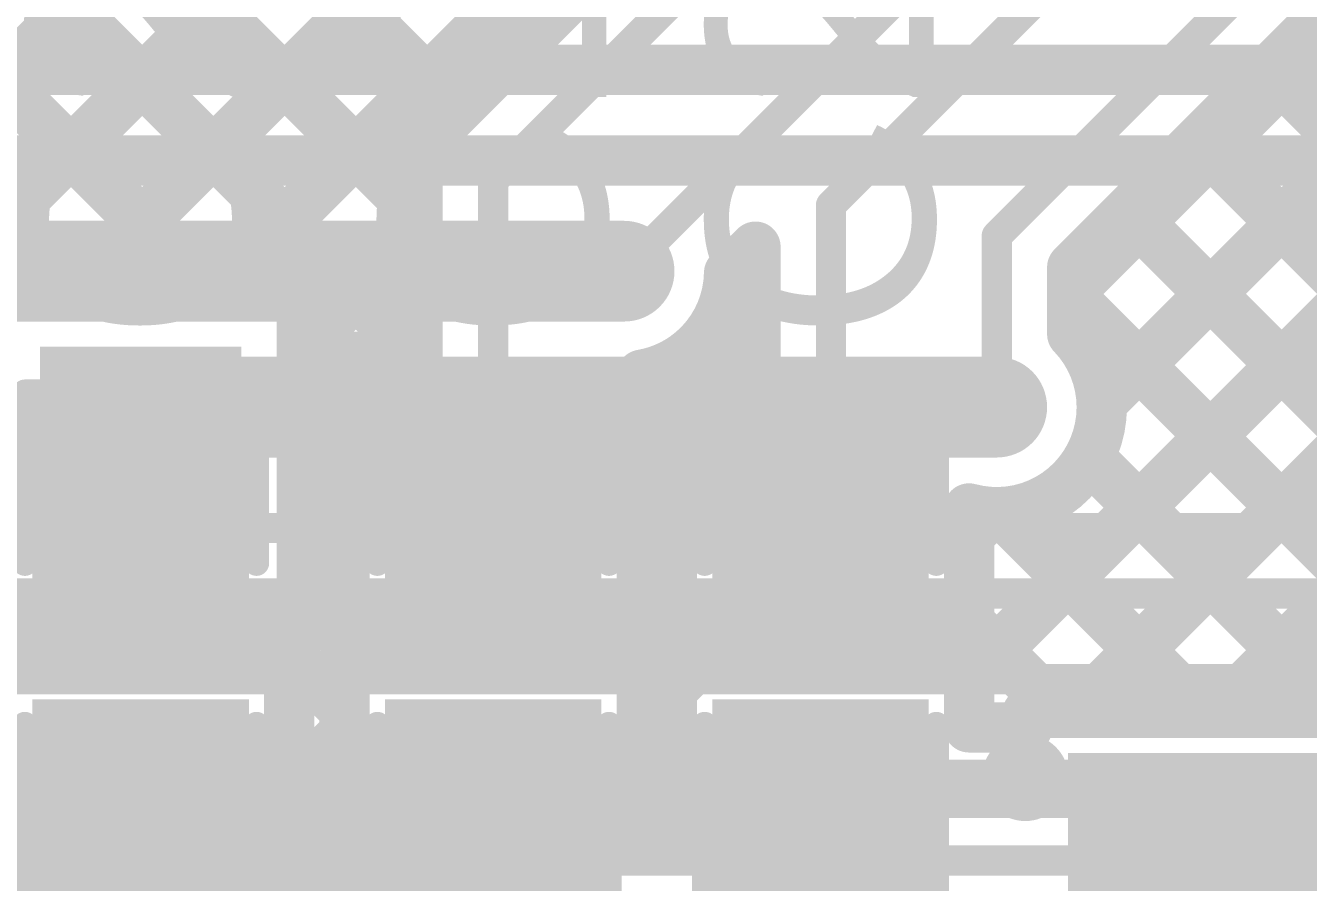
# Model space of a CAD drawing. Header units: millimetres. Extents: x -0.26 to 2.84, y -0.09 to 2.43.
# Drawn here: x 1.6022 to 1.8569, y 1.8076 to 1.9778 of the extents above; entities that cross this region are included whole.
import ezdxf

# ---------------------------------------------------------------- set-up
doc = ezdxf.new("R2010")
doc.units = ezdxf.units.MM
doc.header["$MEASUREMENT"] = 0
for name, color, linetype in [('BottomLayer', 5, 'Continuous'), ('TopLayer', 1, 'Continuous'), ('TopOverlay', 2, 'Continuous'), ('TopPaste', 8, 'Continuous'), ('TopSolder', 216, 'Continuous'), ('ViaHoleLayer', 16, 'Continuous')]:
    doc.layers.add(name, color=color, linetype=linetype)
doc.styles.add('Arial', font='', dxfattribs={"height": 0.2})
doc.styles.get('Arial').set_extended_font_data('Arial')

# ---------------------------------------------------------------- blocks, each defined once
blk = doc.blocks.new('PCM1865DBTR_71')
at = {"layer": 'TopLayer'}
for points in [[(-0.14370075, 0.1437008), (-0.08464565, 0.1437008), (-0.08464565, 0.1318898), (-0.14370075, 0.1318898)], [(-0.14370075, 0.1240158), (-0.08464565, 0.1240158), (-0.08464565, 0.1122048), (-0.14370075, 0.1122048)]]:
    blk.add_hatch(color=1, dxfattribs=at).paths.add_polyline_path(points)
at = {"layer": 'TopPaste'}
for points in [[(-0.14370075, 0.1437008), (-0.08464565, 0.1437008), (-0.08464565, 0.1318898), (-0.14370075, 0.1318898)], [(-0.14370075, 0.1240158), (-0.08464565, 0.1240158), (-0.08464565, 0.1122048), (-0.14370075, 0.1122048)]]:
    blk.add_hatch(color=8, dxfattribs=at).paths.add_polyline_path(points)
at = {"layer": 'TopSolder'}
for points in [[(-0.14770075, 0.1477008), (-0.08064565, 0.1477008), (-0.08064565, 0.1278898), (-0.14770075, 0.1278898)], [(-0.14770075, 0.1280158), (-0.08064565, 0.1280158), (-0.08064565, 0.1082048), (-0.14770075, 0.1082048)]]:
    blk.add_hatch(color=216, dxfattribs=at).paths.add_polyline_path(points)
at = {"layer": 'TopOverlay'}
for points, const_width in [([(-0.1525676, 0.1427953, 1), (-0.1597788, 0.1427953, 1)], 0.01), ([(-0.1622788, 0.1427953, 1), (-0.1572788, 0.1427953, 1)], 0.005), ([(-0.1550676, 0.1427953, 1), (-0.1500676, 0.1427953, 1)], 0.005)]:
    blk.add_lwpolyline(points, format="xyb", close=True, dxfattribs=dict(at, const_width=const_width))
blk = doc.blocks.new('C__0603_128')
at = {"layer": 'TopLayer'}
for points in [[(-0.045, -0.0175), (-0.045, 0.0175), (-0.015, 0.0175), (-0.015, -0.0175)], [(0.015, -0.0175), (0.015, 0.0175), (0.045, 0.0175), (0.045, -0.0175)]]:
    blk.add_hatch(color=1, dxfattribs=at).paths.add_polyline_path(points)
at = {"layer": 'TopPaste'}
for points in [[(-0.045, -0.0175), (-0.045, 0.0175), (-0.015, 0.0175), (-0.015, -0.0175)], [(0.015, -0.0175), (0.015, 0.0175), (0.045, 0.0175), (0.045, -0.0175)]]:
    blk.add_hatch(color=8, dxfattribs=at).paths.add_polyline_path(points)
at = {"layer": 'TopSolder'}
for points in [[(-0.049, -0.0215), (-0.049, 0.0215), (-0.011, 0.0215), (-0.011, -0.0215)], [(0.011, -0.0215), (0.011, 0.0215), (0.049, 0.0215), (0.049, -0.0215)]]:
    blk.add_hatch(color=216, dxfattribs=at).paths.add_polyline_path(points)
at = {"layer": 'TopOverlay', "const_width": 0.005}
for points in [[(-0.05, 0.023), (-0.05, -0.023)], [(-0.05, 0.023), (-0.016, 0.023)], [(0.016, 0.023), (0.05, 0.023)], [(0.05, 0.023), (0.05, -0.023)], [(-0.05, -0.023), (-0.016, -0.023)], [(0.016, -0.023), (0.05, -0.023)]]:
    blk.add_lwpolyline(points, dxfattribs=at)
at = {"layer": 'TopOverlay', "const_width": 0.0025}
for points in [[(-0.05125, 0.023, 1), (-0.04875, 0.023, 1)], [(-0.05125, 0.023, 1), (-0.04875, 0.023, 1)], [(-0.01725, 0.023, 1), (-0.01475, 0.023, 1)], [(0.01475, 0.023, 1), (0.01725, 0.023, 1)], [(0.04875, 0.023, 1), (0.05125, 0.023, 1)], [(0.04875, 0.023, 1), (0.05125, 0.023, 1)], [(-0.05125, -0.023, 1), (-0.04875, -0.023, 1)], [(-0.05125, -0.023, 1), (-0.04875, -0.023, 1)], [(-0.01725, -0.023, 1), (-0.01475, -0.023, 1)], [(0.01475, -0.023, 1), (0.01725, -0.023, 1)], [(0.04875, -0.023, 1), (0.05125, -0.023, 1)], [(0.04875, -0.023, 1), (0.05125, -0.023, 1)]]:
    blk.add_lwpolyline(points, format="xyb", close=True, dxfattribs=at)
blk = doc.blocks.new('C__0603_129')
at = {"layer": 'TopLayer'}
for points in [[(-0.045, -0.0175), (-0.045, 0.0175), (-0.015, 0.0175), (-0.015, -0.0175)], [(0.015, -0.0175), (0.015, 0.0175), (0.045, 0.0175), (0.045, -0.0175)]]:
    blk.add_hatch(color=1, dxfattribs=at).paths.add_polyline_path(points)
at = {"layer": 'TopPaste'}
for points in [[(-0.045, -0.0175), (-0.045, 0.0175), (-0.015, 0.0175), (-0.015, -0.0175)], [(0.015, -0.0175), (0.015, 0.0175), (0.045, 0.0175), (0.045, -0.0175)]]:
    blk.add_hatch(color=8, dxfattribs=at).paths.add_polyline_path(points)
at = {"layer": 'TopSolder'}
for points in [[(-0.049, -0.0215), (-0.049, 0.0215), (-0.011, 0.0215), (-0.011, -0.0215)], [(0.011, -0.0215), (0.011, 0.0215), (0.049, 0.0215), (0.049, -0.0215)]]:
    blk.add_hatch(color=216, dxfattribs=at).paths.add_polyline_path(points)
at = {"layer": 'TopOverlay', "const_width": 0.005}
for points in [[(-0.05, 0.023), (-0.05, -0.023)], [(-0.05, 0.023), (-0.016, 0.023)], [(0.016, 0.023), (0.05, 0.023)], [(0.05, 0.023), (0.05, -0.023)], [(-0.05, -0.023), (-0.016, -0.023)], [(0.016, -0.023), (0.05, -0.023)]]:
    blk.add_lwpolyline(points, dxfattribs=at)
at = {"layer": 'TopOverlay', "const_width": 0.0025}
for points in [[(-0.05125, 0.023, 1), (-0.04875, 0.023, 1)], [(-0.05125, 0.023, 1), (-0.04875, 0.023, 1)], [(-0.01725, 0.023, 1), (-0.01475, 0.023, 1)], [(0.01475, 0.023, 1), (0.01725, 0.023, 1)], [(0.04875, 0.023, 1), (0.05125, 0.023, 1)], [(0.04875, 0.023, 1), (0.05125, 0.023, 1)], [(-0.05125, -0.023, 1), (-0.04875, -0.023, 1)], [(-0.05125, -0.023, 1), (-0.04875, -0.023, 1)], [(-0.01725, -0.023, 1), (-0.01475, -0.023, 1)], [(0.01475, -0.023, 1), (0.01725, -0.023, 1)], [(0.04875, -0.023, 1), (0.05125, -0.023, 1)], [(0.04875, -0.023, 1), (0.05125, -0.023, 1)]]:
    blk.add_lwpolyline(points, format="xyb", close=True, dxfattribs=at)
blk = doc.blocks.new('C__0603_130')
at = {"layer": 'TopLayer'}
for points in [[(-0.045, -0.0175), (-0.045, 0.0175), (-0.015, 0.0175), (-0.015, -0.0175)], [(0.015, -0.0175), (0.015, 0.0175), (0.045, 0.0175), (0.045, -0.0175)]]:
    blk.add_hatch(color=1, dxfattribs=at).paths.add_polyline_path(points)
at = {"layer": 'TopPaste'}
for points in [[(-0.045, -0.0175), (-0.045, 0.0175), (-0.015, 0.0175), (-0.015, -0.0175)], [(0.015, -0.0175), (0.015, 0.0175), (0.045, 0.0175), (0.045, -0.0175)]]:
    blk.add_hatch(color=8, dxfattribs=at).paths.add_polyline_path(points)
at = {"layer": 'TopSolder'}
for points in [[(-0.049, -0.0215), (-0.049, 0.0215), (-0.011, 0.0215), (-0.011, -0.0215)], [(0.011, -0.0215), (0.011, 0.0215), (0.049, 0.0215), (0.049, -0.0215)]]:
    blk.add_hatch(color=216, dxfattribs=at).paths.add_polyline_path(points)
at = {"layer": 'TopOverlay', "const_width": 0.005}
for points in [[(-0.05, 0.023), (-0.05, -0.023)], [(-0.05, 0.023), (-0.016, 0.023)], [(0.016, 0.023), (0.05, 0.023)], [(0.05, 0.023), (0.05, -0.023)], [(-0.05, -0.023), (-0.016, -0.023)], [(0.016, -0.023), (0.05, -0.023)]]:
    blk.add_lwpolyline(points, dxfattribs=at)
at = {"layer": 'TopOverlay', "const_width": 0.0025}
for points in [[(-0.05125, 0.023, 1), (-0.04875, 0.023, 1)], [(-0.05125, 0.023, 1), (-0.04875, 0.023, 1)], [(-0.01725, 0.023, 1), (-0.01475, 0.023, 1)], [(0.01475, 0.023, 1), (0.01725, 0.023, 1)], [(0.04875, 0.023, 1), (0.05125, 0.023, 1)], [(0.04875, 0.023, 1), (0.05125, 0.023, 1)], [(-0.05125, -0.023, 1), (-0.04875, -0.023, 1)], [(-0.05125, -0.023, 1), (-0.04875, -0.023, 1)], [(-0.01725, -0.023, 1), (-0.01475, -0.023, 1)], [(0.01475, -0.023, 1), (0.01725, -0.023, 1)], [(0.04875, -0.023, 1), (0.05125, -0.023, 1)], [(0.04875, -0.023, 1), (0.05125, -0.023, 1)]]:
    blk.add_lwpolyline(points, format="xyb", close=True, dxfattribs=at)

msp = doc.modelspace()

# ---------------------------------------------------------------- hatches: boundary and pattern name
at = {"layer": 'BottomLayer'}
h = msp.add_hatch(color=5, dxfattribs=at)
edge = h.paths.add_edge_path()
edge.add_arc((1.7209999, 1.929), 0.0088582, 0, 360)
h = msp.add_hatch(color=5, dxfattribs=at)
edge = h.paths.add_edge_path()
edge.add_arc((1.6239999, 1.902), 0.0088582, 0, 360)
h = msp.add_hatch(color=5, dxfattribs=at)
edge = h.paths.add_edge_path()
edge.add_arc((1.795, 1.902), 0.0088582, 0, 360)
at = {"layer": 'TopLayer'}
h = msp.add_hatch(color=1, dxfattribs=at)
edge = h.paths.add_edge_path()
edge.add_arc((1.7209999, 1.929), 0.0088582, 0, 360)
msp.add_hatch(color=1, dxfattribs=at).paths.add_polyline_path([(1.605, 1.869), (1.645, 1.869), (1.645, 1.914), (1.605, 1.914)])
h = msp.add_hatch(color=1, dxfattribs=at)
edge = h.paths.add_edge_path()
edge.add_arc((1.6239999, 1.902), 0.0088582, 0, 360)
h = msp.add_hatch(color=1, dxfattribs=at)
edge = h.paths.add_edge_path()
edge.add_arc((1.795, 1.902), 0.0088582, 0, 360)
at = {"layer": 'ViaHoleLayer'}
h = msp.add_hatch(color=16, dxfattribs=at)
edge = h.paths.add_edge_path()
edge.add_arc((1.7209999, 1.929), 0.0059055, 0, 360)
h = msp.add_hatch(color=16, dxfattribs=at)
edge = h.paths.add_edge_path()
edge.add_arc((1.6239999, 1.902), 0.0059055, 0, 360)
h = msp.add_hatch(color=16, dxfattribs=at)
edge = h.paths.add_edge_path()
edge.add_arc((1.795, 1.902), 0.0059055, 0, 360)

# ---------------------------------------------------------------- linework, layer by layer
at = {"layer": 'BottomLayer'}
for points, const_width in [([(0.188, 1.969), (2.0600001, 1.969)], 0.01), ([(0.224, 1.951), (2.035, 1.951)], 0.01), ([(1.5539999, 1.929), (1.7209999, 1.929)], 0.02), ([(1.6239999, 1.902), (1.795, 1.902)], 0.02), ([(0.889, 1.878), (2, 1.878)], 0.006), ([(0.896, 1.865), (1.9819999, 1.865)], 0.006), ([(0.907, 1.848), (1.9678111, 1.848)], 0.006), ([(0.911, 1.829), (1.9585269, 1.829)], 0.006), ([(0.92, 1.812), (1.925, 1.812)], 0.006)]:
    msp.add_lwpolyline(points, dxfattribs=dict(at, const_width=const_width))
at = {"layer": 'BottomLayer', "const_width": 0.01}
for points in [[(1.7159999, 1.929, 1), (1.7259999, 1.929, 1)], [(1.6189999, 1.902, 1), (1.6289999, 1.902, 1)], [(1.79, 1.902, 1), (1.8, 1.902, 1)]]:
    msp.add_lwpolyline(points, format="xyb", close=True, dxfattribs=at)
at = {"layer": 'TopLayer'}
for points, const_width in [([(1.6949999, 1.9469999), (1.793, 2.045)], 0.006), ([(1.501627, 2.034), (1.609627, 1.926)], 0.01), ([(1.5299113, 2.034), (1.6379113, 1.926)], 0.01), ([(1.5581956, 2.034), (1.6799999, 1.9121957)], 0.01), ([(1.5726125, 1.942512), (1.6641005, 2.034)], 0.01), ([(1.5769999, 1.9186151), (1.6923848, 2.034)], 0.01), ([(1.5864799, 2.034), (1.6799999, 1.94048)], 0.01), ([(1.6126691, 1.926), (1.7206691, 2.034)], 0.01), ([(1.6147642, 2.034), (1.6877755, 1.9609887)], 0.01), ([(1.6409534, 1.926), (1.7489534, 2.034)], 0.01), ([(1.6430485, 2.034), (1.7019177, 1.9751309)], 0.01), ([(1.6843993, 1.9576125), (1.7607868, 2.034)], 0.01), ([(1.7209999, 1.929), (1.8199999, 2.028)], 0.006), ([(1.7620764, 1.9420763), (1.8350001, 2.015)], 0.006), ([(1.7949999, 1.9359999), (1.86, 2.001)], 0.006), ([(1.7894999, 1.8482721), (1.9272278, 1.986)], 0.01), ([(1.8099999, 1.9297867), (1.8662132, 1.986)], 0.01), ([(1.8099999, 1.9253407), (1.8706592, 1.986)], 0.01), ([(1.8108411, 1.841329), (1.9555121, 1.986)], 0.01), ([(1.8158391, 1.9028956), (1.8989435, 1.986)], 0.01), ([(1.8391254, 1.841329), (1.9837964, 1.986)], 0.01), ([(1.8493416, 1.9691284), (2.0294762, 1.7889938)], 0.01), ([(1.8351995, 1.9549863), (2.0264762, 1.7637095)], 0.01), ([(1.6799999, 1.912), (1.6799999, 1.9469999)], 0.01), ([(1.6949999, 1.885), (1.6949999, 1.9469999)], 0.006), ([(1.7620764, 1.885), (1.7620764, 1.9420763)], 0.006), ([(1.8210573, 1.9408441), (2.000693, 1.7612084)], 0.01), ([(1.657, 1.9137623), (1.6799999, 1.9367622)], 0.01), ([(1.7418551, 1.928642), (1.7470764, 1.9338633)], 0.01), ([(1.7470764, 1.912), (1.7470764, 1.9338633)], 0.01), ([(1.7949999, 1.9020001), (1.7949999, 1.9359999)], 0.006), ([(1.8099999, 1.9164938), (1.8099999, 1.9297867)], 0.01), ([(1.593, 1.926), (1.657, 1.926)], 0.01), ([(1.657, 1.857), (1.657, 1.926)], 0.01), ([(1.8099999, 1.9236172), (1.9847877, 1.7488294)], 0.01), ([(1.7400906, 1.912), (1.7470764, 1.9189858)], 0.01), ([(1.6654999, 1.912), (1.6799999, 1.912)], 0.01), ([(1.6654999, 1.858), (1.6654999, 1.912)], 0.01), ([(1.7330858, 1.912), (1.7470764, 1.912)], 0.01), ([(1.7244999, 1.858), (1.7244999, 1.9084374)], 0.01), ([(1.7304999, 1.858), (1.7304999, 1.9104307)], 0.01), ([(1.6239999, 1.886), (1.6239999, 1.902)], 0.022), ([(1.657, 1.9069113), (1.6654999, 1.8984114)], 0.01), ([(1.7244999, 1.8964093), (1.7304999, 1.9024093)], 0.01), ([(1.7949999, 1.9020001), (1.795, 1.902)], 0.006), ([(1.7244999, 1.89598), (1.7304999, 1.88998)], 0.01), ([(1.657, 1.885478), (1.6654999, 1.8939779)], 0.01), ([(1.6239999, 1.886), (1.6249999, 1.885)], 0.022), ([(1.6985764, 1.8834235), (1.7001529, 1.885)], 0.022), ([(1.8133147, 1.8920181), (1.8640038, 1.841329)], 0.01), ([(1.7894999, 1.858), (1.7894999, 1.8818799)], 0.01), ([(1.7894999, 1.8765564), (1.7941044, 1.8811609)], 0.01), ([(1.7958879, 1.8811606), (1.8357195, 1.841329)], 0.01), ([(1.657, 1.878627), (1.6654999, 1.8701271)], 0.01), ([(1.7244999, 1.868125), (1.7304999, 1.874125)], 0.01), ([(1.7244999, 1.8676957), (1.7304999, 1.8616957)], 0.01), ([(1.657, 1.8571937), (1.6654999, 1.8656936)], 0.01), ([(1.7304999, 1.8616957), (1.7341956, 1.858)], 0.01), ([(1.6654999, 1.858), (1.7244999, 1.858)], 0.01), ([(1.677627, 1.858), (1.683627, 1.852)], 0.01), ([(1.6800906, 1.852), (1.6860906, 1.858)], 0.01), ([(1.7059113, 1.858), (1.7119113, 1.852)], 0.01), ([(1.7083749, 1.852), (1.7143749, 1.858)], 0.01), ([(1.7304999, 1.858), (1.7894999, 1.858)], 0.01), ([(1.7341956, 1.858), (1.7401956, 1.852)], 0.01), ([(1.7366592, 1.852), (1.7426592, 1.858)], 0.01), ([(1.7624799, 1.858), (1.7684799, 1.852)], 0.01), ([(1.7649435, 1.852), (1.7709435, 1.858)], 0.01), ([(1.7894999, 1.8592643), (1.8074352, 1.841329)], 0.01), ([(1.5844999, 1.8412622), (1.6002377, 1.857)], 0.01), ([(1.593, 1.857), (1.657, 1.857)], 0.01), ([(1.5937741, 1.857), (1.5987741, 1.852)], 0.01), ([(1.6220584, 1.857), (1.6270584, 1.852)], 0.01), ([(1.623522, 1.852), (1.628522, 1.857)], 0.01), ([(1.6503427, 1.857), (1.6654999, 1.8418428)], 0.01), ([(1.6518063, 1.852), (1.6568063, 1.857)], 0.01), ([(1.5954999, 1.852), (1.6544999, 1.852)], 0.01), ([(1.6544999, 1.7990534), (1.6544999, 1.852)], 0.01), ([(1.6654999, 1.852), (1.7244999, 1.852)], 0.01), ([(1.6654999, 1.7990534), (1.6654999, 1.852)], 0.01), ([(1.7244999, 1.815), (1.7244999, 1.852)], 0.01), ([(1.7304999, 1.852), (1.7894999, 1.852)], 0.01), ([(1.7304999, 1.8458407), (1.7366592, 1.852)], 0.01), ([(1.7304999, 1.815), (1.7304999, 1.852)], 0.01), ([(1.7894999, 1.8384235), (1.7894999, 1.852)], 0.01), ([(1.7244999, 1.8398407), (1.7304999, 1.8458407)], 0.01), ([(1.7244999, 1.8394114), (1.7304999, 1.8334114)], 0.01), ([(1.8011298, 1.841329), (1.884185, 1.841329)], 0.01), ([(1.6544999, 1.8264093), (1.6654999, 1.8374093)], 0.01), ([(1.7894999, 1.8384235), (1.8011298, 1.8384235)], 0.01), ([(1.6544999, 1.8245585), (1.6654999, 1.8135585)], 0.01), ([(1.6249999, 1.796), (1.6249999, 1.825)], 0.006), ([(1.6949999, 1.8035148), (1.6949999, 1.825)], 0.006), ([(1.7599999, 1.825), (1.7615764, 1.8234235)], 0.006), ([(1.7615764, 1.8234235), (1.8426574, 1.8234235)], 0.006), ([(1.7279435, 1.815), (1.7304999, 1.8175564)], 0.01), ([(1.7244999, 1.815), (1.7304999, 1.815)], 0.01), ([(1.6554283, 1.7990534), (1.6654999, 1.809125)], 0.01)]:
    msp.add_lwpolyline(points, dxfattribs=dict(at, const_width=const_width))
for points, const_width in [([(1.6994177, 1.9751309, 1), (1.7044177, 1.9751309, 1)], 0.005), ([(1.8468416, 1.9691284, 1), (1.8518416, 1.9691284, 1)], 0.005), ([(1.6852755, 1.9609887, 1), (1.6902755, 1.9609887, 1)], 0.005), ([(1.6818873, 1.9576005, 1), (1.6868873, 1.9576005, 1)], 0.005), ([(1.6818933, 1.9576065, 1), (1.6868933, 1.9576065, 1)], 0.005), ([(1.6818993, 1.9576125, 1), (1.6868993, 1.9576125, 1)], 0.005), ([(1.8326995, 1.9549863, 1), (1.8376995, 1.9549863, 1)], 0.005), ([(1.6774999, 1.9469999, 1), (1.6824999, 1.9469999, 1)], 0.005), ([(1.6774999, 1.9469999, 1), (1.6824999, 1.9469999, 1)], 0.005), ([(1.6774999, 1.9469999, 1), (1.6824999, 1.9469999, 1)], 0.005), ([(1.6934999, 1.9469999, 1), (1.6964999, 1.9469999, 1)], 0.003), ([(1.6934999, 1.9469999, 1), (1.6964999, 1.9469999, 1)], 0.003), ([(1.6774999, 1.94048, 1), (1.6824999, 1.94048, 1)], 0.005), ([(1.7605764, 1.9420763, 1), (1.7635764, 1.9420763, 1)], 0.003), ([(1.7605764, 1.9420763, 1), (1.7635764, 1.9420763, 1)], 0.003), ([(1.8185573, 1.9408441, 1), (1.8235573, 1.9408441, 1)], 0.005), ([(1.6774999, 1.9367622, 1), (1.6824999, 1.9367622, 1)], 0.005), ([(1.7445764, 1.9338633, 1), (1.7495764, 1.9338633, 1)], 0.005), ([(1.7445764, 1.9338633, 1), (1.7495764, 1.9338633, 1)], 0.005), ([(1.7934999, 1.9359999, 1), (1.7964999, 1.9359999, 1)], 0.003), ([(1.7934999, 1.9359999, 1), (1.7964999, 1.9359999, 1)], 0.003), ([(1.7393551, 1.928642, 1), (1.7443551, 1.928642, 1)], 0.005), ([(1.7393551, 1.928642, 1), (1.7443551, 1.928642, 1)], 0.005), ([(1.8074999, 1.9297867, 1), (1.8124999, 1.9297867, 1)], 0.005), ([(1.8074999, 1.9297867, 1), (1.8124999, 1.9297867, 1)], 0.005), ([(1.607127, 1.926, 1), (1.612127, 1.926, 1)], 0.005), ([(1.6101691, 1.926, 1), (1.6151691, 1.926, 1)], 0.005), ([(1.6354113, 1.926, 1), (1.6404113, 1.926, 1)], 0.005), ([(1.6384534, 1.926, 1), (1.6434534, 1.926, 1)], 0.005), ([(1.6545, 1.926, 1), (1.6595, 1.926, 1)], 0.005), ([(1.6545, 1.926, 1), (1.6595, 1.926, 1)], 0.005), ([(1.7194999, 1.929, 1), (1.7224999, 1.929, 1)], 0.003), ([(1.8074999, 1.9253407, 1), (1.8124999, 1.9253407, 1)], 0.005), ([(1.8074999, 1.9236172, 1), (1.8124999, 1.9236172, 1)], 0.005), ([(1.7445764, 1.9189858, 1), (1.7495764, 1.9189858, 1)], 0.005), ([(1.8074999, 1.9164938, 1), (1.8124999, 1.9164938, 1)], 0.005), ([(1.8074999, 1.9164938, 1), (1.8124999, 1.9164938, 1)], 0.005), ([(1.6545, 1.9137623, 1), (1.6595, 1.9137623, 1)], 0.005), ([(1.6629999, 1.912, 1), (1.6679999, 1.912, 1)], 0.005), ([(1.6629999, 1.912, 1), (1.6679999, 1.912, 1)], 0.005), ([(1.6774999, 1.9121957, 1), (1.6824999, 1.9121957, 1)], 0.005), ([(1.6774999, 1.912, 1), (1.6824999, 1.912, 1)], 0.005), ([(1.6774999, 1.912, 1), (1.6824999, 1.912, 1)], 0.005), ([(1.7305858, 1.912, 1), (1.7355858, 1.912, 1)], 0.005), ([(1.7305858, 1.912, 1), (1.7355858, 1.912, 1)], 0.005), ([(1.7305858, 1.912, 1), (1.7355858, 1.912, 1)], 0.005), ([(1.7375906, 1.912, 1), (1.7425906, 1.912, 1)], 0.005), ([(1.7445764, 1.912, 1), (1.7495764, 1.912, 1)], 0.005), ([(1.7445764, 1.912, 1), (1.7495764, 1.912, 1)], 0.005), ([(1.7219999, 1.9084374, 1), (1.7269999, 1.9084374, 1)], 0.005), ([(1.7219999, 1.9084374, 1), (1.7269999, 1.9084374, 1)], 0.005), ([(1.7279999, 1.9104307, 1), (1.7329999, 1.9104307, 1)], 0.005), ([(1.7279999, 1.9104307, 1), (1.7329999, 1.9104307, 1)], 0.005), ([(1.7279999, 1.9104307, 1), (1.7329999, 1.9104307, 1)], 0.005), ([(1.6184999, 1.902, 1), (1.6294999, 1.902, 1)], 0.011), ([(1.6545, 1.9069113, 1), (1.6595, 1.9069113, 1)], 0.005), ([(1.7279999, 1.9024093, 1), (1.7329999, 1.9024093, 1)], 0.005), ([(1.8133391, 1.9028956, 1), (1.8183391, 1.9028956, 1)], 0.005), ([(1.8133583, 1.902, 1), (1.8183583, 1.902, 1)], 0.005), ([(1.8133583, 1.902, 1), (1.8183583, 1.902, 1)], 0.005), ([(1.6629999, 1.8984114, 1), (1.6679999, 1.8984114, 1)], 0.005), ([(1.7934999, 1.9020001, 1), (1.7964999, 1.9020001, 1)], 0.003), ([(1.7934999, 1.9020001, 1), (1.7964999, 1.9020001, 1)], 0.003), ([(1.7935, 1.902, 1), (1.7965, 1.902, 1)], 0.003), ([(1.7219999, 1.8964093, 1), (1.7269999, 1.8964093, 1)], 0.005), ([(1.7219999, 1.89598, 1), (1.7269999, 1.89598, 1)], 0.005), ([(1.6629999, 1.8939779, 1), (1.6679999, 1.8939779, 1)], 0.005), ([(1.6184999, 1.886, 1), (1.6294999, 1.886, 1)], 0.011), ([(1.6184999, 1.886, 1), (1.6294999, 1.886, 1)], 0.011), ([(1.6194999, 1.885, 1), (1.6304999, 1.885, 1)], 0.011), ([(1.6946529, 1.885, 1), (1.7056529, 1.885, 1)], 0.011), ([(1.8108147, 1.8920181, 1), (1.8158147, 1.8920181, 1)], 0.005), ([(1.6930764, 1.8834235, 1), (1.7040764, 1.8834235, 1)], 0.011), ([(1.7279999, 1.88998, 1), (1.7329999, 1.88998, 1)], 0.005), ([(1.6545, 1.885478, 1), (1.6595, 1.885478, 1)], 0.005), ([(1.6934999, 1.885, 1), (1.6964999, 1.885, 1)], 0.003), ([(1.7605764, 1.885, 1), (1.7635764, 1.885, 1)], 0.003), ([(1.7869999, 1.8818799, 1), (1.7919999, 1.8818799, 1)], 0.005), ([(1.7869999, 1.8818799, 1), (1.7919999, 1.8818799, 1)], 0.005), ([(1.7916044, 1.8811609, 1), (1.7966044, 1.8811609, 1)], 0.005), ([(1.7933879, 1.8811606, 1), (1.7983879, 1.8811606, 1)], 0.005), ([(1.6545, 1.878627, 1), (1.6595, 1.878627, 1)], 0.005), ([(1.7869999, 1.8765564, 1), (1.7919999, 1.8765564, 1)], 0.005), ([(1.7279999, 1.874125, 1), (1.7329999, 1.874125, 1)], 0.005), ([(1.6629999, 1.8701271, 1), (1.6679999, 1.8701271, 1)], 0.005), ([(1.7219999, 1.868125, 1), (1.7269999, 1.868125, 1)], 0.005), ([(1.7219999, 1.8676957, 1), (1.7269999, 1.8676957, 1)], 0.005), ([(1.6629999, 1.8656936, 1), (1.6679999, 1.8656936, 1)], 0.005), ([(1.7279999, 1.8616957, 1), (1.7329999, 1.8616957, 1)], 0.005), ([(1.7279999, 1.8616957, 1), (1.7329999, 1.8616957, 1)], 0.005), ([(1.6545, 1.8571937, 1), (1.6595, 1.8571937, 1)], 0.005), ([(1.6629999, 1.858, 1), (1.6679999, 1.858, 1)], 0.005), ([(1.6629999, 1.858, 1), (1.6679999, 1.858, 1)], 0.005), ([(1.675127, 1.858, 1), (1.680127, 1.858, 1)], 0.005), ([(1.6835906, 1.858, 1), (1.6885906, 1.858, 1)], 0.005), ([(1.7034113, 1.858, 1), (1.7084113, 1.858, 1)], 0.005), ([(1.7118749, 1.858, 1), (1.7168749, 1.858, 1)], 0.005), ([(1.7219999, 1.858, 1), (1.7269999, 1.858, 1)], 0.005), ([(1.7219999, 1.858, 1), (1.7269999, 1.858, 1)], 0.005), ([(1.7279999, 1.858, 1), (1.7329999, 1.858, 1)], 0.005), ([(1.7279999, 1.858, 1), (1.7329999, 1.858, 1)], 0.005), ([(1.7316956, 1.858, 1), (1.7366956, 1.858, 1)], 0.005), ([(1.7316956, 1.858, 1), (1.7366956, 1.858, 1)], 0.005), ([(1.7401592, 1.858, 1), (1.7451592, 1.858, 1)], 0.005), ([(1.7599799, 1.858, 1), (1.7649799, 1.858, 1)], 0.005), ([(1.7684435, 1.858, 1), (1.7734435, 1.858, 1)], 0.005), ([(1.7869999, 1.8592643, 1), (1.7919999, 1.8592643, 1)], 0.005), ([(1.7869999, 1.858, 1), (1.7919999, 1.858, 1)], 0.005), ([(1.7869999, 1.858, 1), (1.7919999, 1.858, 1)], 0.005), ([(1.5977377, 1.857, 1), (1.6027377, 1.857, 1)], 0.005), ([(1.6195584, 1.857, 1), (1.6245584, 1.857, 1)], 0.005), ([(1.626022, 1.857, 1), (1.631022, 1.857, 1)], 0.005), ([(1.6478427, 1.857, 1), (1.6528427, 1.857, 1)], 0.005), ([(1.6543063, 1.857, 1), (1.6593063, 1.857, 1)], 0.005), ([(1.6545, 1.857, 1), (1.6595, 1.857, 1)], 0.005), ([(1.6545, 1.857, 1), (1.6595, 1.857, 1)], 0.005), ([(1.5962741, 1.852, 1), (1.6012741, 1.852, 1)], 0.005), ([(1.621022, 1.852, 1), (1.626022, 1.852, 1)], 0.005), ([(1.6245584, 1.852, 1), (1.6295584, 1.852, 1)], 0.005), ([(1.6493063, 1.852, 1), (1.6543063, 1.852, 1)], 0.005), ([(1.6519999, 1.852, 1), (1.6569999, 1.852, 1)], 0.005), ([(1.6519999, 1.852, 1), (1.6569999, 1.852, 1)], 0.005), ([(1.6629999, 1.852, 1), (1.6679999, 1.852, 1)], 0.005), ([(1.6629999, 1.852, 1), (1.6679999, 1.852, 1)], 0.005), ([(1.6775906, 1.852, 1), (1.6825906, 1.852, 1)], 0.005), ([(1.681127, 1.852, 1), (1.686127, 1.852, 1)], 0.005), ([(1.7058749, 1.852, 1), (1.7108749, 1.852, 1)], 0.005), ([(1.7094113, 1.852, 1), (1.7144113, 1.852, 1)], 0.005), ([(1.7219999, 1.852, 1), (1.7269999, 1.852, 1)], 0.005), ([(1.7219999, 1.852, 1), (1.7269999, 1.852, 1)], 0.005), ([(1.7279999, 1.852, 1), (1.7329999, 1.852, 1)], 0.005), ([(1.7279999, 1.852, 1), (1.7329999, 1.852, 1)], 0.005), ([(1.7341592, 1.852, 1), (1.7391592, 1.852, 1)], 0.005), ([(1.7341592, 1.852, 1), (1.7391592, 1.852, 1)], 0.005), ([(1.7376956, 1.852, 1), (1.7426956, 1.852, 1)], 0.005), ([(1.7624435, 1.852, 1), (1.7674435, 1.852, 1)], 0.005), ([(1.7659799, 1.852, 1), (1.7709799, 1.852, 1)], 0.005), ([(1.7869999, 1.852, 1), (1.7919999, 1.852, 1)], 0.005), ([(1.7869999, 1.852, 1), (1.7919999, 1.852, 1)], 0.005), ([(1.7869999, 1.8482721, 1), (1.7919999, 1.8482721, 1)], 0.005), ([(1.7279999, 1.8458407, 1), (1.7329999, 1.8458407, 1)], 0.005), ([(1.7279999, 1.8458407, 1), (1.7329999, 1.8458407, 1)], 0.005), ([(1.6629999, 1.8418428, 1), (1.6679999, 1.8418428, 1)], 0.005), ([(1.7219999, 1.8398407, 1), (1.7269999, 1.8398407, 1)], 0.005), ([(1.7219999, 1.8394114, 1), (1.7269999, 1.8394114, 1)], 0.005), ([(1.7986298, 1.841329, 1), (1.8036298, 1.841329, 1)], 0.005), ([(1.8049352, 1.841329, 1), (1.8099352, 1.841329, 1)], 0.005), ([(1.8083411, 1.841329, 1), (1.8133411, 1.841329, 1)], 0.005), ([(1.8332195, 1.841329, 1), (1.8382195, 1.841329, 1)], 0.005), ([(1.8366254, 1.841329, 1), (1.8416254, 1.841329, 1)], 0.005), ([(1.6629999, 1.8374093, 1), (1.6679999, 1.8374093, 1)], 0.005), ([(1.7869999, 1.8384235, 1), (1.7919999, 1.8384235, 1)], 0.005), ([(1.7869999, 1.8384235, 1), (1.7919999, 1.8384235, 1)], 0.005), ([(1.7986298, 1.8384235, 1), (1.8036298, 1.8384235, 1)], 0.005), ([(1.7279999, 1.8334114, 1), (1.7329999, 1.8334114, 1)], 0.005), ([(1.6519999, 1.8264093, 1), (1.6569999, 1.8264093, 1)], 0.005), ([(1.6519999, 1.8245585, 1), (1.6569999, 1.8245585, 1)], 0.005), ([(1.6234999, 1.825, 1), (1.6264999, 1.825, 1)], 0.003), ([(1.6934999, 1.825, 1), (1.6964999, 1.825, 1)], 0.003), ([(1.7584999, 1.825, 1), (1.7614999, 1.825, 1)], 0.003), ([(1.7600764, 1.8234235, 1), (1.7630764, 1.8234235, 1)], 0.003), ([(1.7600764, 1.8234235, 1), (1.7630764, 1.8234235, 1)], 0.003), ([(1.8411574, 1.8234235, 1), (1.8441574, 1.8234235, 1)], 0.003), ([(1.7279999, 1.8175564, 1), (1.7329999, 1.8175564, 1)], 0.005), ([(1.7219999, 1.815, 1), (1.7269999, 1.815, 1)], 0.005), ([(1.7219999, 1.815, 1), (1.7269999, 1.815, 1)], 0.005), ([(1.7254435, 1.815, 1), (1.7304435, 1.815, 1)], 0.005), ([(1.7279999, 1.815, 1), (1.7329999, 1.815, 1)], 0.005), ([(1.7279999, 1.815, 1), (1.7329999, 1.815, 1)], 0.005), ([(1.6629999, 1.8135585, 1), (1.6679999, 1.8135585, 1)], 0.005), ([(1.6629999, 1.809125, 1), (1.6679999, 1.809125, 1)], 0.005)]:
    msp.add_lwpolyline(points, format="xyb", close=True, dxfattribs=dict(at, const_width=const_width))
at = {"layer": 'TopLayer', "const_width": 0.01}
for points in [[(1.6799999, 1.9469999, -0.198912367379658), (1.6843933, 1.9576065)], [(1.6799999, 1.9469999, -0.1987644589970235), (1.6843873, 1.9576005)], [(1.7418551, 1.928642, -0.2382626529595909), (1.7330858, 1.912)], [(1.8099999, 1.9164938, -0.1944573897862494), (1.8158583, 1.902)], [(1.7330858, 1.912, -0.03630209531360742), (1.7304999, 1.9104307)], [(1.7304999, 1.9104307, -0.07621853459023387), (1.7244999, 1.9084374)], [(1.8158583, 1.902, -0.4947143690999271), (1.7894999, 1.8818799)]]:
    msp.add_lwpolyline(points, format="xyb", dxfattribs=at)

# ---------------------------------------------------------------- block references
at = {"rotation": 90}
for name, p in [('C__0603_128', (1.6249999, 1.855)), ('C__0603_129', (1.6949999, 1.855)), ('C__0603_130', (1.7599999, 1.855))]:
    msp.add_blockref(name, p, dxfattribs=at)
msp.add_blockref('PCM1865DBTR_71', (1.9568306, 1.6856282))

# ---------------------------------------------------------------- texts
at = {"layer": 'TopOverlay', "style": 'Arial'}
for s, p in [('C25', (1.7174926, 1.9150194)), ('C24', (1.7824926, 1.9150194)), ('C26', (1.6474926, 1.9150194))]:
    msp.add_text(s, height=0.045, rotation=90, dxfattribs=at).set_placement(p)

doc.saveas('drawing.dxf')
